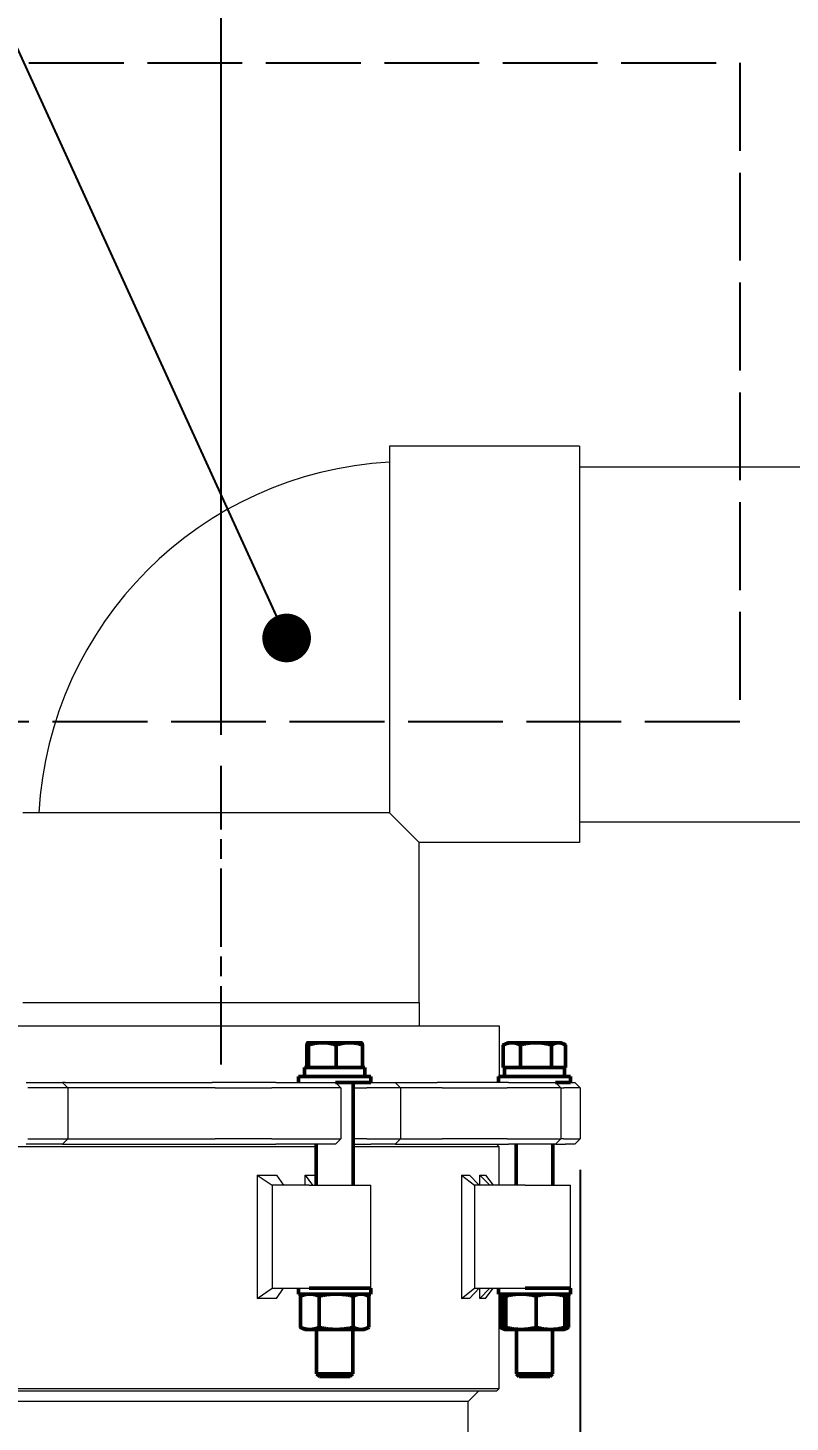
# Model space of a CAD drawing. Header units: inches. Extents: x 15 to 402, y 6 to 261.
# Drawn here: x 85.35 to 103.86, y 113.76 to 147.62 of the extents above; entities that cross this region are included whole.
import ezdxf

# ---------------------------------------------------------------- set-up
doc = ezdxf.new("R2010")
doc.units = ezdxf.units.IN
doc.header["$LTSCALE"] = 12
doc.header["$MEASUREMENT"] = 0
doc.linetypes.add('CHAIN', pattern=[0.7087, 0.4724, -0.0591, 0.1181, -0.0591])
doc.linetypes.add('DASHED_SPACE', pattern=[0.2067, 0.1654, -0.0413])
for name, color, linetype, lineweight in [('Centerline (ANSI)', 7, 'Continuous', 25), ('Dimension (ANSI)', 7, 'Continuous', 25), ('Sketch Geometry (ANSI)', 7, 'Continuous', 25), ('Symbol (ANSI)', 7, 'Continuous', 25), ('Visible (ANSI)', 7, 'Continuous', 50)]:
    doc.layers.add(name, color=color, linetype=linetype, lineweight=lineweight)
doc.styles.add('MEMCOR Medium', font='arial.ttf')
doc.dimstyles.new('Default (ANSI)', dxfattribs={"dimscale": 12, "dimtxt": 0.15, "dimasz": 0.098425, "dimexe": 0.125, "dimexo": 0.0625, "dimgap": 0.031496, "dimtad": 0, "dimtih": 1, "dimtoh": 1, "dimdec": 4, "dimrnd": 1e-08, "dimzin": 3, "dimdsep": 46, "dimlunit": 5, "dimtxsty": 'MEMCOR Medium', "dimcen": 0.09, "dimdle": 0.393701, "dimclrd": 256, "dimclre": 256, "dimclrt": 256, "dimadec": 0, "dimazin": 1, "dimtfac": 0.8, "dimtofl": 0, "dimtmove": 0, "dimatfit": 3, "dimfxl": 1, "dimfrac": 1, "dimtolj": 1, "dimtzin": 4, "dimlwd": -1, "dimlwe": -1, "dimarcsym": 0})
doc.dimstyles.new('Default (ANSI)$7', dxfattribs={"dimscale": 12, "dimtxt": 0.15, "dimasz": 0.098425, "dimexe": 0.125, "dimexo": 0.0625, "dimgap": 0.031496, "dimtad": 0, "dimtih": 1, "dimtoh": 1, "dimdec": 4, "dimrnd": 1e-08, "dimzin": 3, "dimdsep": 46, "dimlunit": 5, "dimtxsty": 'MEMCOR Medium', "dimcen": 0.09, "dimdle": 0.393701, "dimclrd": 256, "dimclre": 256, "dimclrt": 256, "dimadec": 0, "dimazin": 1, "dimtfac": 0.8, "dimtofl": 0, "dimtmove": 0, "dimatfit": 3, "dimfxl": 1, "dimfrac": 1, "dimtolj": 1, "dimtzin": 4, "dimlwd": -1, "dimlwe": -1, "dimarcsym": 0})

# ---------------------------------------------------------------- blocks, each defined once
blk = doc.blocks.new('*D19')
at = {"layer": 'Defpoints', "color": 0, "transparency": 16777216}
for p in [(60.32, 120.644), (98.757, 120.644), (98.757, 109.975)]:
    blk.add_point(p, dxfattribs=at)
at = {"layer": 'Dimension (ANSI)', "transparency": 16777216}
for p, q in [((60.32, 119.894), (60.32, 108.475)), ((98.757, 119.894), (98.757, 108.475)), ((61.502, 109.975), (97.576, 109.975)), ((98.757, 109.975), (102.547, 109.975))]:
    blk.add_line(p, q, dxfattribs=at)
for points in [[(61.502, 110.172), (61.502, 109.778), (60.32, 109.975)], [(97.576, 110.172), (97.576, 109.778), (98.757, 109.975)]]:
    blk.add_solid(points, dxfattribs=at)
at = {"layer": 'Dimension (ANSI)', "transparency": 16777216, "char_height": 1.8, "attachment_point": 5, "style": 'MEMCOR Medium'}
for s, insert in [('\\A1; 38{\\H0.8x;\\S7#16;} in', (109.047, 111.815)), ('\\A1;[976.3 mm]', (109.047, 108.444))]:
    blk.add_mtext(s, dxfattribs=dict(at, insert=insert))
blk = doc.blocks.new('*D23')
at = {"layer": 'Defpoints', "color": 0, "transparency": 16777216}
for p in [(126.039, 153.302), (126.039, 139.402), (90.039, 129.7)]:
    blk.add_point(p, dxfattribs=at)
at = {"layer": 'Dimension (ANSI)', "transparency": 16777216}
for p, q in [((90.039, 130.45), (90.039, 154.802)), ((126.039, 140.152), (126.039, 154.802)), ((91.22, 153.302), (101.539, 153.302)), ((124.858, 153.302), (114.539, 153.302))]:
    blk.add_line(p, q, dxfattribs=at)
for points in [[(91.22, 153.499), (91.22, 153.105), (90.039, 153.302)], [(124.858, 153.499), (124.858, 153.105), (126.039, 153.302)]]:
    blk.add_solid(points, dxfattribs=at)
at = {"layer": 'Dimension (ANSI)', "transparency": 16777216, "char_height": 1.8, "attachment_point": 5, "style": 'MEMCOR Medium'}
for s, insert in [('\\A1; 36 in', (108.039, 154.599)), ('\\A1;[914.4 mm]', (108.039, 151.77))]:
    blk.add_mtext(s, dxfattribs=dict(at, insert=insert))

msp = doc.modelspace()

# ---------------------------------------------------------------- linework, layer by layer
at = {"layer": 'Centerline (ANSI)', "linetype": 'CHAIN', "ltscale": 0.335472}
msp.add_line((90.038822, 122.451622), (90.038822, 129.700372), dxfattribs=at)
at = {"layer": 'Sketch Geometry (ANSI)', "linetype": 'DASHED_SPACE', "ltscale": 1.159922}
for p, q in [((22.075628, 146.769122), (102.633621, 146.769122)), ((102.633621, 130.769122), (22.075628, 130.769122))]:
    msp.add_line(p, q, dxfattribs=at)
at = {"layer": 'Sketch Geometry (ANSI)', "linetype": 'DASHED_SPACE', "ltscale": 1.075095}
msp.add_line((102.633621, 146.769122), (102.633621, 130.769122), dxfattribs=at)
at = {"layer": 'Visible (ANSI)', "linetype": 'Continuous', "lineweight": 18}
for p, q in [((94.128822, 137.464122), (94.128822, 128.561622)), ((98.738822, 137.464122), (94.128822, 137.464122)), ((98.738822, 137.464122), (98.738822, 127.839122)), ((98.738822, 136.964122), (121.664072, 136.964122)), ((94.128822, 128.561622), (85.226322, 128.561622)), ((94.128822, 128.561622), (94.851322, 127.839122)), ((98.738822, 128.339122), (121.664072, 128.339122)), ((98.738822, 127.839122), (94.851322, 127.839122)), ((94.851322, 123.951622), (94.851322, 127.839122)), ((85.226322, 123.951622), (94.851322, 123.951622)), ((85.226322, 123.951622), (94.851322, 123.951622)), ((94.851322, 123.951622), (94.851322, 123.389122)), ((83.288822, 123.389122), (96.788822, 123.389122)), ((96.788822, 123.389122), (96.788822, 122.154747)), ((85.308354, 122.014122), (85.586982, 122.014122)), ((85.627324, 121.884122), (85.346838, 121.884122)), ((85.586982, 122.014122), (86.187003, 122.014122)), ((86.317003, 121.884122), (85.627324, 121.884122)), ((86.25474, 122.014122), (86.187003, 122.014122)), ((86.187003, 122.014122), (86.317003, 121.884122)), ((86.25474, 122.014122), (89.818792, 122.014122)), ((89.896853, 121.884122), (86.317003, 121.884122)), ((86.317003, 121.884122), (86.317003, 120.644122)), ((90.642563, 122.014122), (89.818792, 122.014122)), ((89.896853, 121.884122), (90.550639, 121.884122)), ((90.550639, 121.884122), (91.271935, 121.884122)), ((91.363859, 122.014122), (90.642563, 122.014122)), ((92.647152, 121.884122), (91.271935, 121.884122)), ((91.363859, 122.014122), (92.560298, 122.014122)), ((92.560298, 122.014122), (92.776383, 122.014122)), ((92.864678, 121.884122), (92.647152, 121.884122)), ((92.776383, 122.014122), (92.814879, 122.014122)), ((92.814879, 122.014122), (92.944879, 121.884122)), ((92.944879, 121.884122), (92.864678, 121.884122)), ((92.944879, 121.884122), (92.944879, 120.644122)), ((93.243134, 121.884122), (93.578762, 121.884122)), ((93.939028, 121.884122), (93.578762, 121.884122)), ((93.670686, 122.014122), (93.670634, 122.014122)), ((93.670686, 122.014122), (93.843614, 122.014122)), ((93.843614, 122.014122), (94.040589, 122.014122)), ((94.137317, 121.884122), (93.939028, 121.884122)), ((94.040589, 122.014122), (94.263255, 122.014122)), ((94.393255, 121.884122), (94.137317, 121.884122)), ((94.263255, 122.014122), (95.286547, 122.014122)), ((94.263255, 122.014122), (94.393255, 121.884122)), ((95.406126, 121.884122), (94.393255, 121.884122)), ((94.393255, 121.884122), (94.393255, 120.644122)), ((96.029104, 122.014122), (95.286547, 122.014122)), ((95.406126, 121.884122), (95.995458, 121.884122)), ((95.995458, 121.884122), (96.980766, 121.884122)), ((97.014412, 122.014122), (96.029104, 122.014122)), ((98.190217, 121.884122), (96.980766, 121.884122)), ((97.014412, 122.014122), (98.066634, 122.014122)), ((98.066634, 122.014122), (98.155282, 122.014122)), ((98.155282, 122.014122), (98.16066, 122.014122)), ((98.16066, 122.014122), (98.29066, 121.884122)), ((98.279455, 121.884122), (98.190217, 121.884122)), ((98.29066, 121.884122), (98.279455, 121.884122)), ((98.29066, 121.884122), (98.364184, 121.884122)), ((98.29066, 121.884122), (98.29066, 120.644122)), ((98.672694, 121.884122), (98.364184, 121.884122)), ((98.522964, 122.014122), (98.545915, 122.014122)), ((98.545915, 122.014122), (98.608459, 122.014122)), ((98.608459, 122.014122), (98.627223, 122.014122)), ((98.627223, 122.014122), (98.757223, 121.884122)), ((98.735655, 121.884122), (98.672694, 121.884122)), ((98.757223, 121.884122), (98.735655, 121.884122)), ((98.757223, 121.884122), (98.757223, 120.644122)), ((85.346838, 120.644122), (85.627324, 120.644122)), ((85.627324, 120.644122), (86.317003, 120.644122)), ((86.187003, 120.514122), (86.317003, 120.644122)), ((86.317003, 120.644122), (89.896853, 120.644122)), ((90.550639, 120.644122), (89.896853, 120.644122)), ((91.271935, 120.644122), (90.550639, 120.644122)), ((91.271935, 120.644122), (92.647152, 120.644122)), ((92.647152, 120.644122), (92.864678, 120.644122)), ((92.814879, 120.514122), (92.944879, 120.644122)), ((92.864678, 120.644122), (92.944879, 120.644122)), ((93.578762, 120.644122), (93.243134, 120.644122)), ((93.578762, 120.644122), (93.939028, 120.644122)), ((93.939028, 120.644122), (94.137317, 120.644122)), ((94.137317, 120.644122), (94.393255, 120.644122)), ((94.263255, 120.514122), (94.393255, 120.644122)), ((94.393255, 120.644122), (95.406126, 120.644122)), ((95.995458, 120.644122), (95.406126, 120.644122)), ((96.980766, 120.644122), (95.995458, 120.644122)), ((96.980766, 120.644122), (98.190217, 120.644122)), ((98.16066, 120.514122), (98.29066, 120.644122)), ((98.190217, 120.644122), (98.279455, 120.644122)), ((98.279455, 120.644122), (98.29066, 120.644122)), ((98.364184, 120.644122), (98.29066, 120.644122)), ((98.364184, 120.644122), (98.672694, 120.644122)), ((98.627223, 120.514122), (98.757223, 120.644122)), ((98.672694, 120.644122), (98.735655, 120.644122)), ((98.735655, 120.644122), (98.757223, 120.644122)), ((92.348134, 120.451622), (84.838652, 120.451622)), ((85.586982, 120.514122), (85.308354, 120.514122)), ((86.187003, 120.514122), (85.586982, 120.514122)), ((86.187003, 120.514122), (90.081659, 120.514122)), ((90.081659, 120.514122), (90.642563, 120.514122)), ((90.642563, 120.514122), (91.363859, 120.514122)), ((92.560298, 120.514122), (91.363859, 120.514122)), ((92.776383, 120.514122), (92.560298, 120.514122)), ((92.814879, 120.514122), (92.776383, 120.514122)), ((93.243134, 120.514122), (93.670686, 120.514122)), ((96.789027, 120.451622), (93.243134, 120.451622)), ((93.843614, 120.514122), (93.670686, 120.514122)), ((94.040589, 120.514122), (93.843614, 120.514122)), ((94.263255, 120.514122), (94.040589, 120.514122)), ((94.263255, 120.514122), (95.456418, 120.514122)), ((95.456418, 120.514122), (96.029104, 120.514122)), ((96.029104, 120.514122), (97.014412, 120.514122)), ((96.789027, 119.514122), (96.789027, 120.451622)), ((98.066634, 120.514122), (97.014412, 120.514122)), ((98.155282, 120.514122), (98.066634, 120.514122)), ((98.16066, 120.514122), (98.155282, 120.514122)), ((98.16066, 120.514122), (98.39783, 120.514122)), ((98.545915, 120.514122), (98.39783, 120.514122)), ((98.608459, 120.514122), (98.545915, 120.514122)), ((98.627223, 120.514122), (98.608459, 120.514122)), ((90.915302, 119.763854), (90.915302, 116.764389)), ((90.915302, 119.763854), (91.383077, 119.763854)), ((90.915302, 119.763854), (91.279001, 119.514122)), ((92.176916, 119.514122), (91.279001, 119.514122)), ((91.279001, 119.514122), (91.279001, 117.014122)), ((91.383077, 119.763854), (91.554592, 119.514122)), ((92.080091, 119.763854), (92.261699, 119.514122)), ((92.080091, 119.514122), (92.080091, 119.763854)), ((92.080091, 119.763854), (92.348134, 119.763854)), ((92.176916, 119.514122), (93.670634, 119.514122)), ((93.670634, 117.014122), (93.670634, 119.514122)), ((95.87469, 119.763854), (95.87469, 116.764389)), ((95.87469, 119.763854), (96.066882, 119.763854)), ((95.87469, 119.763854), (96.194924, 119.514122)), ((96.066882, 119.763854), (96.306223, 119.514122)), ((97.421498, 119.514122), (96.194924, 119.514122)), ((96.194924, 119.514122), (96.194924, 117.014122)), ((96.322007, 119.763854), (96.565042, 119.514122)), ((96.322007, 119.514122), (96.322007, 119.763854)), ((96.322007, 119.763854), (96.456894, 119.763854)), ((96.456894, 119.763854), (96.647857, 119.514122)), ((97.421498, 119.514122), (98.522964, 119.514122)), ((98.522964, 117.014122), (98.522964, 119.514122)), ((90.915302, 116.764389), (91.279001, 117.014122)), ((91.279001, 117.014122), (92.176916, 117.014122)), ((91.383077, 116.764389), (91.554592, 117.014122)), ((93.670634, 117.014122), (92.176916, 117.014122)), ((95.87469, 116.764389), (96.194924, 117.014122)), ((96.066882, 116.764389), (96.306223, 117.014122)), ((96.194924, 117.014122), (97.421498, 117.014122)), ((96.322007, 116.764389), (96.565042, 117.014122)), ((96.322007, 116.764389), (96.322007, 117.014122)), ((96.456894, 116.764389), (96.647857, 117.014122)), ((96.789027, 114.576622), (96.789027, 116.873497)), ((98.522964, 117.014122), (97.421498, 117.014122)), ((91.383077, 116.764389), (90.915302, 116.764389)), ((96.066882, 116.764389), (95.87469, 116.764389)), ((96.456894, 116.764389), (96.322007, 116.764389)), ((62.288609, 114.576622), (96.789027, 114.576622)), ((96.726448, 114.514122), (62.351109, 114.514122)), ((96.03611, 114.264122), (96.286064, 114.514122)), ((96.03611, 114.264122), (63.038506, 114.264122)), ((96.039137, 98.936204), (96.039137, 114.26715))]:
    msp.add_line(p, q, dxfattribs=at)
at = {"layer": 'Visible (ANSI)'}
for p, q in [((92.120471, 122.373751), (92.120471, 122.919159)), ((92.139634, 122.977751), (92.13871, 122.977217)), ((92.140557, 122.977751), (92.139634, 122.977751)), ((92.498226, 122.977751), (92.140557, 122.977751)), ((92.160644, 122.373751), (92.160644, 122.919159)), ((93.153303, 122.977751), (92.498226, 122.977751)), ((92.835808, 122.373751), (92.835808, 122.919159)), ((93.451634, 122.977751), (93.153303, 122.977751)), ((93.451634, 122.977751), (93.452559, 122.977217)), ((93.470798, 122.373751), (93.470798, 122.919159)), ((96.891547, 122.373751), (96.891547, 122.919159)), ((96.991964, 122.977751), (96.911981, 122.931572)), ((97.098047, 122.977751), (96.991964, 122.977751)), ((97.682756, 122.977751), (97.098047, 122.977751)), ((97.304547, 122.373751), (97.304547, 122.919159)), ((98.232673, 122.977751), (97.682756, 122.977751)), ((98.060965, 122.373751), (98.060965, 122.919159)), ((98.303964, 122.977751), (98.232673, 122.977751)), ((98.303964, 122.977751), (98.383948, 122.931572)), ((98.404382, 122.373751), (98.404382, 122.919159)), ((92.066134, 122.373747), (93.525134, 122.373747)), ((92.066134, 122.373747), (92.066134, 122.154747)), ((92.140557, 122.373751), (92.120471, 122.373751)), ((92.139634, 122.373751), (92.139634, 122.373747)), ((92.160644, 122.373751), (92.140557, 122.373751)), ((92.498226, 122.373751), (92.160644, 122.373751)), ((92.835808, 122.373751), (92.498226, 122.373751)), ((93.153303, 122.373751), (92.835808, 122.373751)), ((93.470798, 122.373751), (93.153303, 122.373751)), ((93.451634, 122.373751), (93.451634, 122.373747)), ((93.525134, 122.373747), (93.525134, 122.154747)), ((97.098047, 122.373751), (96.891547, 122.373751)), ((96.918464, 122.218915), (96.918464, 122.154747)), ((96.918978, 122.373747), (96.918981, 122.373747)), ((96.918981, 122.373747), (98.377464, 122.373747)), ((96.991964, 122.373751), (96.991964, 122.373747)), ((97.304547, 122.373751), (97.098047, 122.373751)), ((97.682756, 122.373751), (97.304547, 122.373751)), ((98.060965, 122.373751), (97.682756, 122.373751)), ((98.232673, 122.373751), (98.060965, 122.373751)), ((98.404382, 122.373751), (98.232673, 122.373751)), ((98.303964, 122.373751), (98.303964, 122.373747)), ((98.377464, 122.373747), (98.377464, 122.154747)), ((93.670634, 122.154747), (91.920634, 122.154747)), ((91.920634, 122.154747), (91.920634, 122.014122)), ((92.814879, 122.014122), (93.670634, 122.014122)), ((93.243134, 122.014122), (93.243134, 119.514122)), ((93.670634, 122.154747), (93.670634, 122.014122)), ((98.522964, 122.154747), (96.772964, 122.154747)), ((96.772964, 122.154747), (96.772964, 122.014122)), ((98.16066, 122.014122), (98.522964, 122.014122)), ((98.522964, 122.154747), (98.522964, 122.014122)), ((92.348134, 120.514122), (92.348134, 119.514122)), ((97.200464, 120.514122), (97.200464, 119.514122)), ((98.095464, 120.514122), (98.095464, 119.514122)), ((91.920634, 116.873497), (91.920634, 117.014122)), ((91.920634, 116.873497), (93.670634, 116.873497)), ((91.966573, 116.066364), (91.966573, 116.82163)), ((92.076634, 116.873497), (91.98897, 116.832618)), ((93.670634, 117.014122), (92.176916, 117.014122)), ((92.419236, 116.066364), (92.419236, 116.82163)), ((93.248298, 116.066364), (93.248298, 116.82163)), ((93.514634, 116.873497), (93.602299, 116.832618)), ((93.624695, 116.066364), (93.624695, 116.82163)), ((93.670634, 116.873497), (93.670634, 117.014122)), ((96.772964, 116.873497), (96.772964, 117.014122)), ((96.772964, 116.873497), (98.522964, 116.873497)), ((96.818903, 116.066364), (96.818903, 116.82163)), ((96.927951, 116.873024), (96.8413, 116.832618)), ((96.90796, 116.066364), (96.90796, 116.82163)), ((96.928964, 116.873497), (96.927951, 116.873024)), ((96.951992, 116.066364), (96.951992, 116.82163)), ((98.522964, 117.014122), (97.421498, 117.014122)), ((97.691996, 116.066364), (97.691996, 116.82163)), ((98.366964, 116.873497), (98.367978, 116.873024)), ((98.367978, 116.873024), (98.454629, 116.832618)), ((98.387969, 116.066364), (98.387969, 116.82163)), ((98.477026, 116.066364), (98.477026, 116.82163)), ((98.522964, 116.873497), (98.522964, 117.014122)), ((92.076634, 116.014497), (91.98897, 116.055376)), ((92.076634, 116.014497), (92.192905, 116.014497)), ((92.192905, 116.014497), (92.833767, 116.014497)), ((92.358134, 116.014497), (92.358134, 114.939862)), ((92.833767, 116.014497), (93.436497, 116.014497)), ((93.233134, 116.014497), (93.233134, 114.939862)), ((93.436497, 116.014497), (93.514634, 116.014497)), ((93.514634, 116.014497), (93.602299, 116.055376)), ((96.927951, 116.014969), (96.8413, 116.055376)), ((96.928964, 116.014497), (96.927951, 116.014969)), ((96.928964, 116.014497), (96.929976, 116.014497)), ((96.929976, 116.014497), (97.321994, 116.014497)), ((97.210464, 116.014497), (97.210464, 114.939862)), ((97.321994, 116.014497), (98.039982, 116.014497)), ((98.039982, 116.014497), (98.366964, 116.014497)), ((98.085464, 116.014497), (98.085464, 114.939862)), ((98.366964, 116.014497), (98.367978, 116.014969)), ((98.367978, 116.014969), (98.454629, 116.055376)), ((92.358134, 114.939862), (93.233134, 114.939862)), ((92.426295, 114.873747), (92.358134, 114.939862)), ((93.164973, 114.873747), (92.426295, 114.873747)), ((93.164973, 114.873747), (93.233134, 114.939862)), ((97.210464, 114.939862), (98.085464, 114.939862)), ((97.278626, 114.873747), (97.210464, 114.939862)), ((98.017303, 114.873747), (97.278626, 114.873747)), ((98.017303, 114.873747), (98.085464, 114.939862))]:
    msp.add_line(p, q, dxfattribs=at)
at = {"layer": 'Visible (ANSI)', "linetype": 'Continuous', "lineweight": 18}
msp.add_arc((94.628822, 128.061622), 9.0275, 93.1750271, 176.8249729, dxfattribs=at)
at = {"layer": 'Visible (ANSI)'}
for centre, start_param, end_param in [((97.647964, 121.999496), 4.620105946, 4.673155313), ((97.647964, 122.309998), 4.695280571, 4.748224344)]:
    msp.add_ellipse(centre, major_axis=(0.039927, -4.137194), ratio=0.17606293, start_param=start_param, end_param=end_param, dxfattribs=at)
for points, weights in [([(92.140557, 122.977751), (92.131235, 122.977751), (92.120471, 122.919159)], [1, 1.0379548493, 1]), ([(92.160644, 122.919159), (92.14988, 122.977751), (92.140557, 122.977751)], [1, 1.0379548493, 1]), ([(92.498226, 122.977751), (92.341554, 122.977751), (92.160644, 122.919159)], [1, 1.0379548493, 1]), ([(92.835808, 122.919159), (92.654898, 122.977751), (92.498226, 122.977751)], [1, 1.0379548493, 1]), ([(93.153303, 122.977751), (93.005953, 122.977751), (92.835808, 122.919159)], [1, 1.0379548493, 1]), ([(93.470798, 122.919159), (93.300653, 122.977751), (93.153303, 122.977751)], [1, 1.0379548493, 1]), ([(93.452559, 122.977217), (93.46103, 122.972326), (93.470798, 122.919159)], [1.0065730979, 1.03432024631, 1]), ([(97.098047, 122.977751), (97.00221, 122.977751), (96.891547, 122.919159)], [1, 1.0379548493, 1]), ([(96.891547, 122.919159), (96.901911, 122.925759), (96.911981, 122.931572)], [1, 1.00413561179, 1.00736997985]), ([(97.304547, 122.919159), (97.193884, 122.977751), (97.098047, 122.977751)], [1, 1.0379548493, 1]), ([(97.682756, 122.977751), (97.507229, 122.977751), (97.304547, 122.919159)], [1, 1.0379548493, 1]), ([(98.060965, 122.919159), (97.858283, 122.977751), (97.682756, 122.977751)], [1, 1.0379548493, 1]), ([(98.232673, 122.977751), (98.152983, 122.977751), (98.060965, 122.919159)], [1, 1.0379548493, 1]), ([(98.404382, 122.919159), (98.312364, 122.977751), (98.232673, 122.977751)], [1, 1.0379548493, 1]), ([(92.192905, 116.873497), (92.087864, 116.873497), (91.966573, 116.82163)], [1, 1.0379548493, 1]), ([(91.966573, 116.82163), (91.977932, 116.827472), (91.98897, 116.832618)], [1, 1.00413561179, 1.00736997985]), ([(92.419236, 116.82163), (92.297946, 116.873497), (92.192905, 116.873497)], [1, 1.0379548493, 1]), ([(92.833767, 116.873497), (92.641383, 116.873497), (92.419236, 116.82163)], [1, 1.0379548493, 1]), ([(93.248298, 116.82163), (93.026151, 116.873497), (92.833767, 116.873497)], [1, 1.0379548493, 1]), ([(93.436497, 116.873497), (93.349153, 116.873497), (93.248298, 116.82163)], [1, 1.0379548493, 1]), ([(93.624695, 116.82163), (93.52384, 116.873497), (93.436497, 116.873497)], [1, 1.0379548493, 1]), ([(96.917557, 116.856163), (96.870533, 116.843708), (96.818903, 116.82163)], [1.01844924463, 1.01581143405, 1]), ([(96.818903, 116.82163), (96.830263, 116.827472), (96.8413, 116.832618)], [1, 1.00413561179, 1.00736997985]), ([(96.929976, 116.873497), (96.919759, 116.873497), (96.90796, 116.82163)], [1, 1.0379548493, 1]), ([(96.951992, 116.82163), (96.940194, 116.873497), (96.929976, 116.873497)], [1, 1.0379548493, 1]), ([(97.321994, 116.873497), (97.150276, 116.873497), (96.951992, 116.82163)], [1, 1.0379548493, 1]), ([(97.691996, 116.82163), (97.493713, 116.873497), (97.321994, 116.873497)], [1, 1.0379548493, 1]), ([(98.039982, 116.873497), (97.878482, 116.873497), (97.691996, 116.82163)], [1, 1.0379548493, 1]), ([(98.387969, 116.82163), (98.201483, 116.873497), (98.039982, 116.873497)], [1, 1.0379548493, 1]), ([(98.367978, 116.873024), (98.377263, 116.868695), (98.387969, 116.82163)], [1.0065730979, 1.03432024631, 1]), ([(98.477026, 116.82163), (98.423848, 116.848978), (98.37617, 116.86167)], [1, 1.01965956375, 1.01895290532]), ([(91.98897, 116.055376), (91.977932, 116.060522), (91.966573, 116.066364)], [1.00736997985, 1.00413561179, 1]), ([(91.966573, 116.066364), (92.087864, 116.014497), (92.192905, 116.014497)], [1, 1.0379548493, 1]), ([(92.192905, 116.014497), (92.297946, 116.014497), (92.419236, 116.066364)], [1, 1.0379548493, 1]), ([(92.419236, 116.066364), (92.641383, 116.014497), (92.833767, 116.014497)], [1, 1.0379548493, 1]), ([(92.833767, 116.014497), (93.026151, 116.014497), (93.248298, 116.066364)], [1, 1.0379548493, 1]), ([(93.248298, 116.066364), (93.349153, 116.014497), (93.436497, 116.014497)], [1, 1.0379548493, 1]), ([(93.436497, 116.014497), (93.52384, 116.014497), (93.624695, 116.066364)], [1, 1.0379548493, 1]), ([(96.8413, 116.055376), (96.830263, 116.060522), (96.818903, 116.066364)], [1.00736997985, 1.00413561179, 1]), ([(96.818903, 116.066364), (96.870533, 116.044286), (96.917557, 116.031831)], [1, 1.01581143405, 1.01844924463]), ([(96.90796, 116.066364), (96.919759, 116.014497), (96.929976, 116.014497)], [1, 1.0379548493, 1]), ([(96.929976, 116.014497), (96.940194, 116.014497), (96.951992, 116.066364)], [1, 1.0379548493, 1]), ([(96.951992, 116.066364), (97.150276, 116.014497), (97.321994, 116.014497)], [1, 1.0379548493, 1]), ([(97.321994, 116.014497), (97.493713, 116.014497), (97.691996, 116.066364)], [1, 1.0379548493, 1]), ([(97.691996, 116.066364), (97.878482, 116.014497), (98.039982, 116.014497)], [1, 1.0379548493, 1]), ([(98.039982, 116.014497), (98.201483, 116.014497), (98.387969, 116.066364)], [1, 1.0379548493, 1]), ([(98.387969, 116.066364), (98.377263, 116.019299), (98.367978, 116.014969)], [1, 1.03432024631, 1.0065730979]), ([(98.37617, 116.026324), (98.423848, 116.039016), (98.477026, 116.066364)], [1.01895290532, 1.01965956375, 1])]:
    msp.add_rational_spline(points, weights, degree=2, dxfattribs=at)
at = {"layer": 'Visible (ANSI)', "linetype": 'Continuous', "lineweight": 18}
for points in [[(96.789027, 120.451622), (96.768189, 120.472449), (96.747329, 120.493282), (96.726448, 120.514122)], [(96.726448, 114.514122), (96.747329, 114.534962), (96.768189, 114.555795), (96.789027, 114.576622)]]:
    msp.add_open_spline(points, degree=3, dxfattribs=at)

# ---------------------------------------------------------------- dimensions: what is measured, and where the dimension line sits
at = {"layer": 'Dimension (ANSI)'}
dim = msp.add_linear_dim(base=(126.0390715363, 153.3016748938), p1=(90.0388215363, 129.7003719156), p2=(126.0390715363, 139.4016219156), text=' <> in\\X[914.4 mm]', dimstyle='Default (ANSI)', override={"dimgap": 0.031496, "dimtih": 0, "dimtoh": 0, "dimdec": 4, "dimpost": '', "dimtol": 0, "dimlim": 0, "dimtp": 0, "dimtm": 0, "dimtdec": 2, "dimatfit": 1}, dxfattribs=at)
dim.commit()
dim.dimension.update_dxf_attribs({"geometry": '*D23', "text_midpoint": (108.0389465363, 153.3016748938), "dimtype": 160})
dim = msp.add_linear_dim(base=(98.757223, 109.975323), p1=(60.32042, 120.644122), p2=(98.757223, 120.644122), angle=180, text=' <> in\\X[976.3 mm]', dimstyle='Default (ANSI)', override={"dimgap": 0.031496, "dimtih": 0, "dimtoh": 0, "dimdec": 4, "dimpost": '', "dimtol": 0, "dimlim": 0, "dimtp": 0, "dimtm": 0, "dimtdec": 2, "dimatfit": 2}, dxfattribs=at)
dim.commit()
dim.dimension.update_dxf_attribs({"geometry": '*D19', "text_midpoint": (109.04685, 109.975323), "dimtype": 160})

# ---------------------------------------------------------------- leaders
at = {"layer": 'Symbol (ANSI)', "annotation_type": 0, "has_hookline": 1, "hookline_direction": 1, "text_width": 56.122922}
msp.add_leader([(91.629834, 132.805349), (81.729409, 154.484633), (80.548306, 154.484633)], dimstyle='Default (ANSI)$7', override={"dimasz": 0.098425, "dimtad": 0, "dimldrblk": 'Dot'}, dxfattribs=at)

doc.saveas('drawing.dxf')
